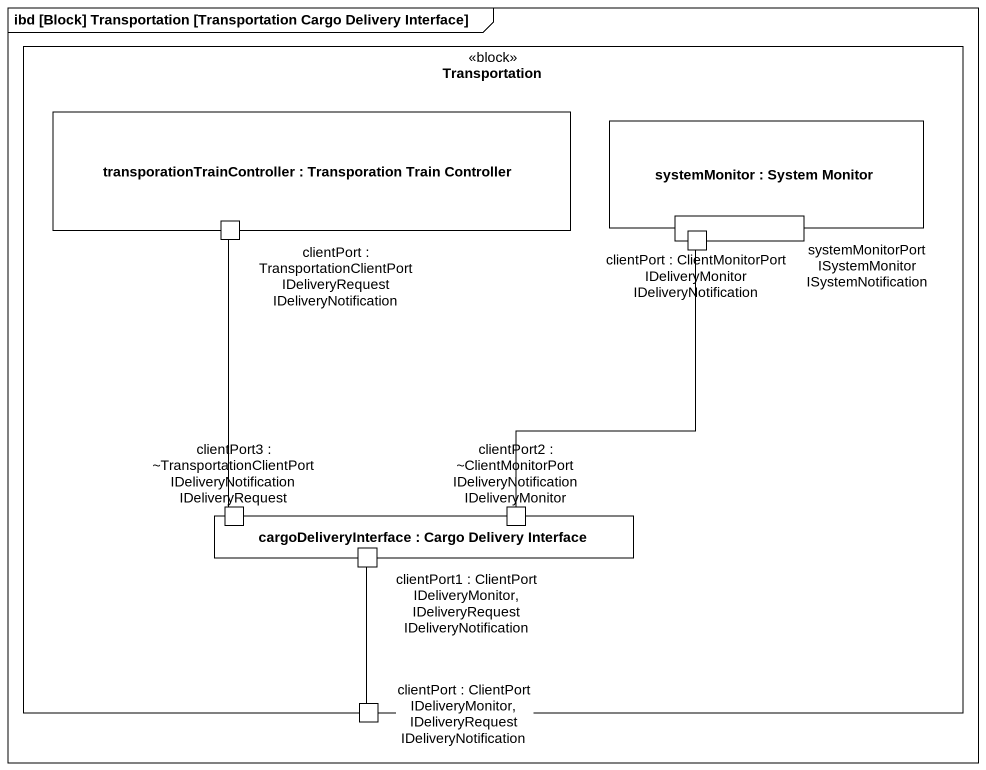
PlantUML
@startuml
mainframe ibd [Block] Transportation [Transportation Cargo Delivery Interface]
rectangle Transportation <<block>> {
  rectangle "transporationTrainController : Transporation Train Controller" as transporationTrainController {
    port "clientPort : TransportationClientPort IDeliveryRequest IDeliveryNotification" as clientPort
  }
  rectangle "systemMonitor : System Monitor" as systemMonitor {
    port "systemMonitorPort ISystemMonitor ISystemNotification" as systemMonitorPort
  }
  port "clientPort : ClientMonitorPort IDeliveryMonitor IDeliveryNotification" as clientPort_2
  rectangle "cargoDeliveryInterface : Cargo Delivery Interface" as cargoDeliveryInterface {
    port "clientPort3 : ~TransportationClientPort IDeliveryNotification IDeliveryRequest" as clientPort3
    port "clientPort2 : ~ClientMonitorPort IDeliveryNotification IDeliveryMonitor" as clientPort2
    port "clientPort1 : ClientPort IDeliveryMonitor, IDeliveryRequest IDeliveryNotification" as clientPort1_ClientPort
  }
  port "clientPort : ClientPort IDeliveryMonitor, IDeliveryRequest IDeliveryNotification" as clientPort_ClientPort
}
clientPort -- clientPort3
clientPort_2 -- clientPort2
clientPort_ClientPort -up- clientPort1_ClientPort
@enduml
